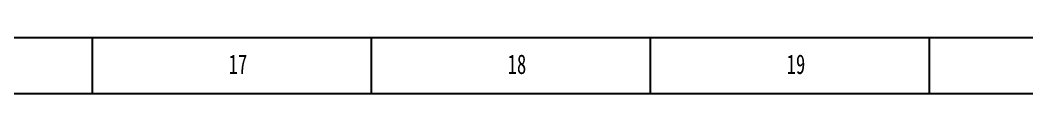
# Model space of a CAD drawing. Header units: millimetres. Extents: x 0 to 1189, y 0 to 841.
# Drawn here: x 789.1 to 969.5, y 0 to 10 of the extents above; entities that cross this region are included whole.
import ezdxf

# ---------------------------------------------------------------- set-up
doc = ezdxf.new("R2010")
doc.units = ezdxf.units.MM
doc.layers.add('10', color=7, linetype='Continuous')
doc.layers.add('5', color=7, linetype='Continuous')
doc.styles.add('SLDTEXTSTYLE5', font='TXT', dxfattribs={"width": 0.7})

msp = doc.modelspace()

# ---------------------------------------------------------------- linework, layer by layer
at = {"layer": '5', "color": 7, "lineweight": 25}
msp.add_line((0, 10), (1179, 10), dxfattribs=at)
at = {"layer": '5'}
for p, q in [((802, 0), (802, 10)), ((852, 0), (852, 10)), ((902, 0), (902, 10)), ((952, 0), (952, 10))]:
    msp.add_line(p, q, dxfattribs=at)
at = {"layer": '5', "color": 7}
msp.add_line((0, 0), (1189, 0), dxfattribs=at)

# ---------------------------------------------------------------- texts
at = {"layer": '10', "char_height": 3.5, "attachment_point": 2, "style": 'SLDTEXTSTYLE5'}
for s, insert in [('17', (828.0913, 6.9836)), ('18', (878.0913, 6.9836)), ('19', (928.0913, 6.9836))]:
    msp.add_mtext(s, dxfattribs=dict(at, insert=insert))

doc.saveas('drawing.dxf')
